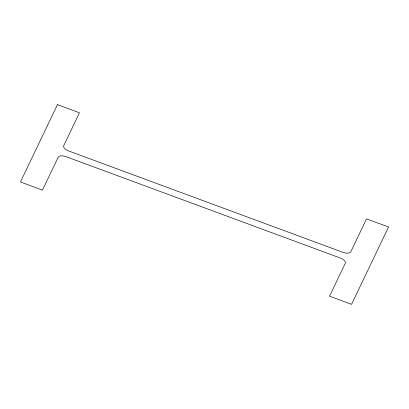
<?xml version="1.0" encoding="UTF-8"?>
<svg xmlns="http://www.w3.org/2000/svg" width="409" height="409" viewBox="0 0 409 409"><rect width="100%" height="100%" fill="white"/><g stroke="black" fill="none" stroke-linecap="round" stroke-linejoin="round"><path stroke-width="0.61" d="M57.444 104.658L20.45 181.985L42.464 190.119L58.196 157.24A6.789 3.252 18.7 0 1 65.972 156.642L340.319 258.023A6.789 3.252 18.7 0 1 345.273 263.324L329.542 296.203L351.556 304.342L388.55 227.015L366.536 218.881L350.804 251.76A6.789 3.252 18.7 0 1 343.028 252.358L68.681 150.977A6.789 3.252 18.7 0 1 63.727 145.676L79.458 112.797L57.444 104.658"/></g></svg>
